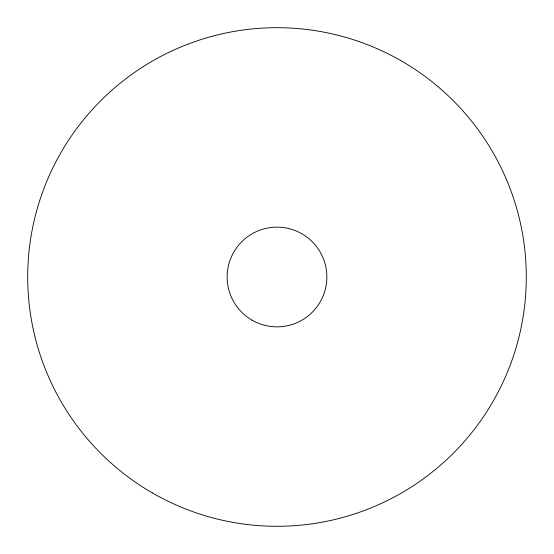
<?xml version="1.0" encoding="UTF-8"?>
<svg xmlns="http://www.w3.org/2000/svg" width="554" height="554" viewBox="0 0 554 554"><rect width="100%" height="100%" fill="white"/><g stroke="black" fill="none" stroke-linecap="round" stroke-linejoin="round"><path stroke-width="0.83" d="M152.35 492.901A249.3 249.3 0 0 0 526.3 277A249.3 249.3 0 0 0 152.35 61.099A249.3 249.3 0 0 0 152.35 492.901M252.07 320.177A49.86 49.86 0 0 0 326.86 277A49.86 49.86 0 0 0 252.07 233.823A49.86 49.86 0 0 0 252.07 320.177"/></g></svg>
